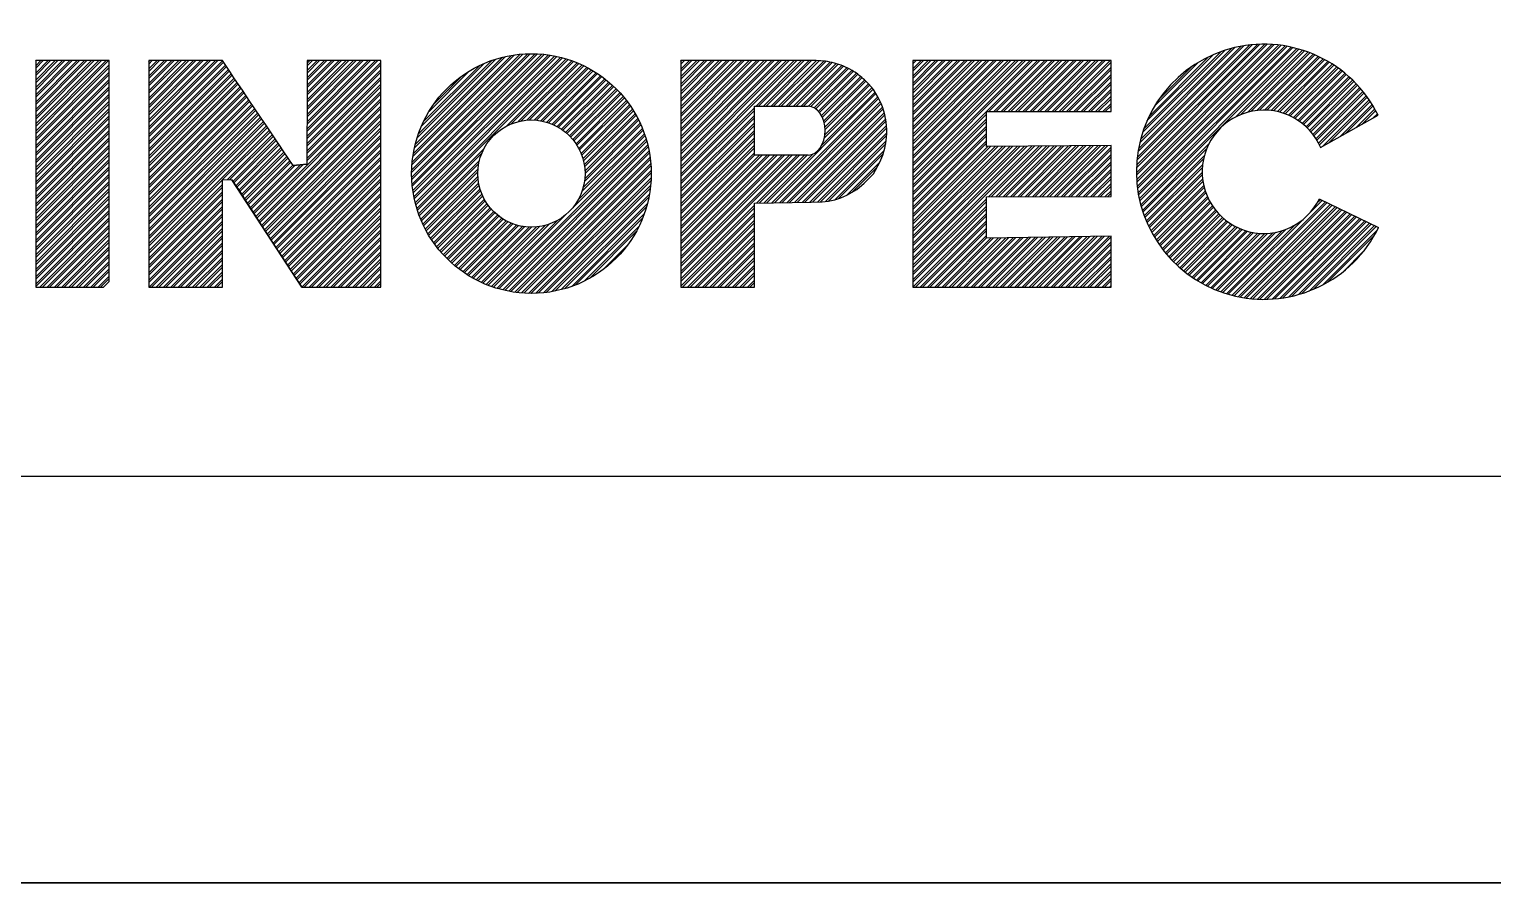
# Model space of a CAD drawing. Extents: x 0 to 594, y 0 to 420.
# Drawn here: x 463.87 to 490.88, y 0 to 15.74 of the extents above; entities that cross this region are included whole.
import ezdxf

# ---------------------------------------------------------------- set-up
doc = ezdxf.new("R2010")
doc.units = 0
doc.header["$MEASUREMENT"] = 0
doc.linetypes.add('BORDER_2012_SLN$0$8001.Solid', pattern=[0])
doc.layers.add('BORDER_2012_SLN$0$Level_1', color=7, linetype='BORDER_2012_SLN$0$8001.Solid', lineweight=25)
doc.layers.add('BORDER_2012_SLN$0$Level_18', color=7, linetype='BORDER_2012_SLN$0$8001.Solid', lineweight=25)
doc.layers.add('GT_1', color=7, linetype='Continuous')

# ---------------------------------------------------------------- blocks, each defined once
blk = doc.blocks.new('BORDER_2012_SLN')
at = {"lineweight": -3}
for p, q in [((484.306, 13.097), (486.677, 15.468)), ((484.307, 13.053), (486.721, 15.467)), ((484.307, 13.187), (486.586, 15.467)), ((484.309, 13.234), (486.54, 15.465)), ((484.311, 12.967), (486.806, 15.463)), ((484.314, 12.925), (486.848, 15.46)), ((484.316, 13.33), (486.443, 15.458)), ((484.321, 13.38), (486.393, 15.453)), ((484.322, 12.844), (486.93, 15.452)), ((484.326, 12.804), (486.97, 15.447)), ((484.335, 13.484), (486.29, 15.438)), ((484.338, 12.726), (487.047, 15.435)), ((484.344, 13.538), (486.236, 15.429)), ((484.345, 12.688), (487.085, 15.429)), ((484.36, 12.614), (487.16, 15.414)), ((484.368, 13.651), (486.123, 15.406)), ((484.368, 12.577), (487.196, 15.405)), ((463.993, 13.818), (465.34, 15.165)), ((463.993, 13.952), (465.205, 15.165)), ((463.993, 14.086), (465.071, 15.165)), ((463.993, 14.221), (464.937, 15.165)), ((463.993, 14.355), (464.803, 15.165)), ((463.993, 14.489), (464.668, 15.165)), ((463.993, 14.623), (464.534, 15.165)), ((463.993, 14.758), (464.4, 15.165)), ((463.993, 14.892), (464.266, 15.165)), ((463.993, 15.026), (464.131, 15.165)), ((463.993, 15.16), (463.997, 15.165)), ((463.993, 13.863), (465.295, 15.165)), ((463.993, 13.997), (465.161, 15.165)), ((463.993, 14.131), (465.026, 15.165)), ((463.993, 14.265), (464.892, 15.165)), ((463.993, 14.4), (464.758, 15.165)), ((463.993, 14.534), (464.624, 15.165)), ((463.993, 14.668), (464.489, 15.165)), ((463.993, 14.802), (464.355, 15.165)), ((463.993, 14.937), (464.221, 15.165)), ((463.993, 15.071), (464.087, 15.165)), ((466.082, 13.893), (467.354, 15.165)), ((466.082, 14.027), (467.219, 15.165)), ((466.082, 14.161), (467.085, 15.165)), ((466.082, 14.296), (466.951, 15.165)), ((466.082, 14.43), (466.817, 15.165)), ((466.082, 14.564), (466.682, 15.165)), ((466.082, 14.698), (466.548, 15.165)), ((466.082, 14.833), (466.414, 15.165)), ((466.082, 14.967), (466.28, 15.165)), ((466.082, 15.101), (466.145, 15.165)), ((466.082, 13.938), (467.309, 15.165)), ((466.082, 14.072), (467.175, 15.165)), ((466.082, 14.206), (467.04, 15.165)), ((466.082, 14.34), (466.906, 15.165)), ((466.082, 14.475), (466.772, 15.165)), ((466.082, 14.609), (466.638, 15.165)), ((466.082, 14.743), (466.503, 15.165)), ((466.082, 14.877), (466.369, 15.165)), ((466.082, 15.012), (466.235, 15.165)), ((466.082, 15.146), (466.1, 15.165)), ((466.082, 13.803), (467.441, 15.163)), ((466.082, 13.759), (467.459, 15.136)), ((469, 13.857), (470.307, 15.165)), ((469, 13.902), (470.263, 15.165)), ((469, 13.767), (470.364, 15.132)), ((469.001, 13.992), (470.173, 15.165)), ((469.001, 14.127), (470.039, 15.165)), ((469.001, 14.037), (470.128, 15.165)), ((469.001, 14.172), (469.994, 15.165)), ((469.002, 14.262), (469.905, 15.165)), ((469.002, 14.397), (469.77, 15.165)), ((469.002, 14.307), (469.86, 15.165)), ((469.003, 14.532), (469.636, 15.165)), ((469.003, 14.442), (469.726, 15.165)), ((469.003, 14.577), (469.591, 15.165)), ((469.004, 14.667), (469.502, 15.165)), ((469.004, 14.802), (469.368, 15.165)), ((469.004, 14.712), (469.457, 15.165)), ((469.005, 14.937), (469.233, 15.165)), ((469.005, 14.847), (469.323, 15.165)), ((469.005, 14.982), (469.188, 15.165)), ((469.006, 15.071), (469.099, 15.165)), ((469.006, 15.116), (469.054, 15.165)), ((470.931, 13.103), (473.121, 15.293)), ((470.932, 13.015), (473.209, 15.292)), ((470.932, 13.149), (473.075, 15.292)), ((470.934, 12.972), (473.252, 15.29)), ((470.937, 13.243), (472.981, 15.287)), ((470.94, 12.888), (473.336, 15.285)), ((470.941, 13.292), (472.932, 15.283)), ((470.944, 12.847), (473.377, 15.281)), ((470.953, 13.394), (472.83, 15.271)), ((470.954, 12.768), (473.456, 15.271)), ((470.96, 12.729), (473.495, 15.265)), ((470.961, 13.447), (472.777, 15.263)), ((470.973, 12.653), (473.571, 15.251)), ((470.981, 12.616), (473.608, 15.243)), ((470.983, 13.558), (472.666, 15.241)), ((470.996, 13.616), (472.608, 15.228)), ((470.998, 12.543), (473.681, 15.226)), ((471.007, 12.508), (473.716, 15.217)), ((471.027, 12.438), (473.786, 15.197)), ((471.031, 13.741), (472.484, 15.193)), ((471.038, 12.404), (473.82, 15.187)), ((471.053, 13.807), (472.417, 15.171)), ((472.679, 13.956), (473.887, 15.164)), ((472.764, 13.996), (473.919, 15.152)), ((472.898, 14.041), (473.984, 15.127)), ((475.9, 13.028), (478.037, 15.165)), ((475.9, 13.166), (477.898, 15.165)), ((475.9, 13.304), (477.76, 15.165)), ((475.9, 13.442), (477.622, 15.165)), ((475.9, 13.58), (477.484, 15.165)), ((475.9, 13.074), (477.991, 15.165)), ((475.9, 13.212), (477.852, 15.165)), ((475.9, 13.35), (477.714, 15.165)), ((475.9, 13.488), (477.576, 15.165)), ((475.9, 13.626), (477.438, 15.165)), ((475.9, 13.718), (477.346, 15.165)), ((475.9, 13.857), (477.208, 15.165)), ((475.9, 13.995), (477.07, 15.165)), ((475.9, 14.133), (476.932, 15.165)), ((475.9, 14.271), (476.793, 15.165)), ((475.9, 14.409), (476.655, 15.165)), ((475.9, 14.547), (476.517, 15.165)), ((475.9, 14.685), (476.379, 15.165)), ((475.9, 13.765), (477.3, 15.165)), ((475.9, 13.903), (477.162, 15.165)), ((475.9, 14.041), (477.024, 15.165)), ((475.9, 14.179), (476.886, 15.165)), ((475.9, 14.317), (476.747, 15.165)), ((475.9, 14.455), (476.609, 15.165)), ((475.9, 14.593), (476.471, 15.165)), ((475.9, 14.824), (476.241, 15.165)), ((475.9, 14.962), (476.103, 15.165)), ((475.9, 15.1), (475.965, 15.165)), ((475.9, 14.731), (476.333, 15.165)), ((475.9, 14.87), (476.195, 15.165)), ((475.9, 15.008), (476.057, 15.165)), ((475.9, 15.146), (475.919, 15.165)), ((475.9, 15.163), (475.902, 15.165)), ((477.288, 14.324), (478.129, 15.165)), ((477.334, 14.324), (478.175, 15.165)), ((477.427, 14.324), (478.267, 15.165)), ((477.473, 14.324), (478.313, 15.165)), ((477.565, 14.324), (478.405, 15.165)), ((477.611, 14.324), (478.45, 15.164)), ((477.703, 14.324), (478.536, 15.157)), ((477.749, 14.324), (478.576, 15.152)), ((477.841, 14.324), (478.655, 15.139)), ((477.887, 14.324), (478.693, 15.13)), ((480.182, 12.956), (482.391, 15.165)), ((480.182, 13.09), (482.257, 15.165)), ((480.182, 13.224), (482.122, 15.165)), ((480.182, 13.359), (481.988, 15.165)), ((480.182, 13.493), (481.854, 15.165)), ((480.182, 13.627), (481.72, 15.165)), ((480.182, 13.762), (481.585, 15.165)), ((480.182, 13.896), (481.451, 15.165)), ((480.182, 13.001), (482.346, 15.165)), ((480.182, 13.135), (482.212, 15.165)), ((480.182, 13.269), (482.078, 15.165)), ((480.182, 13.403), (481.943, 15.165)), ((480.182, 13.538), (481.809, 15.165)), ((480.182, 13.672), (481.675, 15.165)), ((480.182, 13.806), (481.541, 15.165)), ((480.182, 13.941), (481.406, 15.165)), ((480.182, 14.03), (481.317, 15.165)), ((480.182, 14.164), (481.183, 15.165)), ((480.182, 14.299), (481.048, 15.165)), ((480.182, 14.433), (480.914, 15.165)), ((480.182, 14.567), (480.78, 15.165)), ((480.182, 14.701), (480.645, 15.165)), ((480.182, 14.836), (480.511, 15.165)), ((480.182, 14.97), (480.377, 15.165)), ((480.182, 15.104), (480.243, 15.165)), ((480.182, 14.075), (481.272, 15.165)), ((480.182, 14.209), (481.138, 15.165)), ((480.182, 14.343), (481.003, 15.165)), ((480.182, 14.478), (480.869, 15.165)), ((480.182, 14.612), (480.735, 15.165)), ((480.182, 14.746), (480.601, 15.165)), ((480.182, 14.88), (480.466, 15.165)), ((480.182, 15.015), (480.332, 15.165)), ((480.182, 15.149), (480.198, 15.165)), ((481.54, 14.225), (482.48, 15.165)), ((481.585, 14.225), (482.525, 15.165)), ((481.675, 14.225), (482.615, 15.165)), ((481.719, 14.225), (482.659, 15.165)), ((481.809, 14.225), (482.749, 15.165)), ((481.854, 14.225), (482.794, 15.165)), ((481.943, 14.225), (482.883, 15.165)), ((481.988, 14.225), (482.928, 15.165)), ((482.077, 14.225), (483.017, 15.165)), ((482.122, 14.225), (483.062, 15.165)), ((482.212, 14.225), (483.152, 15.165)), ((482.256, 14.225), (483.196, 15.165)), ((482.346, 14.225), (483.286, 15.165)), ((482.391, 14.225), (483.331, 15.165)), ((482.48, 14.225), (483.42, 15.165)), ((482.525, 14.225), (483.465, 15.165)), ((482.614, 14.225), (483.554, 15.165)), ((482.659, 14.225), (483.599, 15.165)), ((482.749, 14.225), (483.689, 15.165)), ((482.793, 14.225), (483.733, 15.165)), ((482.883, 14.225), (483.823, 15.165)), ((482.928, 14.225), (483.838, 15.135)), ((484.383, 13.71), (486.063, 15.391)), ((484.386, 12.506), (487.268, 15.387)), ((484.396, 12.471), (487.303, 15.378)), ((484.419, 13.837), (485.937, 15.354)), ((484.442, 13.905), (485.869, 15.331)), ((484.501, 14.052), (485.721, 15.273)), ((484.539, 14.135), (485.639, 15.235)), ((484.644, 14.33), (485.444, 15.13)), ((486.144, 14.129), (487.372, 15.357)), ((486.227, 14.167), (487.406, 15.346)), ((486.362, 14.213), (487.472, 15.323)), ((486.421, 14.227), (487.504, 15.31)), ((486.528, 14.245), (487.568, 15.285)), ((486.578, 14.25), (487.599, 15.271)), ((486.67, 14.252), (487.661, 15.244)), ((486.713, 14.251), (487.691, 15.229)), ((486.796, 14.244), (487.751, 15.199)), ((486.835, 14.239), (487.78, 15.183)), ((486.91, 14.224), (487.837, 15.151)), ((486.946, 14.215), (487.865, 15.135)), ((463.993, 13.728), (465.35, 15.086)), ((463.993, 13.683), (465.35, 15.041)), ((463.993, 13.594), (465.35, 14.952)), ((463.993, 13.549), (465.35, 14.907)), ((466.082, 13.669), (467.495, 15.082)), ((466.082, 13.624), (467.513, 15.056)), ((466.082, 13.535), (467.549, 15.002)), ((466.082, 13.49), (467.567, 14.976)), ((466.082, 13.4), (467.603, 14.922)), ((466.082, 13.356), (467.62, 14.895)), ((468.998, 13.498), (470.364, 14.863)), ((468.999, 13.722), (470.363, 15.086)), ((468.999, 13.633), (470.364, 14.997)), ((468.999, 13.588), (470.364, 14.953)), ((471.11, 13.953), (472.271, 15.114)), ((471.147, 14.035), (472.189, 15.077)), ((471.252, 14.23), (471.994, 14.972)), ((471.338, 14.36), (471.864, 14.886)), ((472.955, 14.054), (474.015, 15.113)), ((473.059, 14.068), (474.077, 15.086)), ((473.107, 14.071), (474.107, 15.071)), ((473.195, 14.07), (474.167, 15.041)), ((473.237, 14.067), (474.196, 15.026)), ((473.316, 14.056), (474.253, 14.993)), ((473.353, 14.048), (474.281, 14.977)), ((473.424, 14.03), (474.337, 14.942)), ((473.458, 14.019), (474.364, 14.925)), ((473.523, 13.995), (474.417, 14.888)), ((473.554, 13.981), (474.443, 14.87)), ((477.979, 14.324), (478.766, 15.111)), ((478.025, 14.324), (478.801, 15.1)), ((478.117, 14.324), (478.869, 15.076)), ((478.163, 14.324), (478.901, 15.063)), ((478.255, 14.324), (478.965, 15.034)), ((478.296, 14.319), (478.995, 15.019)), ((478.362, 14.293), (479.055, 14.986)), ((478.39, 14.275), (479.084, 14.969)), ((478.439, 14.232), (479.14, 14.933)), ((478.46, 14.207), (479.167, 14.914)), ((478.496, 14.151), (479.218, 14.873)), ((483.017, 14.225), (483.838, 15.045)), ((483.062, 14.225), (483.838, 15)), ((483.151, 14.225), (483.838, 14.911)), ((483.196, 14.225), (483.838, 14.866)), ((484.726, 14.457), (485.317, 15.047)), ((487.015, 14.195), (487.921, 15.101)), ((487.049, 14.184), (487.948, 15.083)), ((487.113, 14.158), (488.002, 15.047)), ((487.143, 14.144), (488.028, 15.028)), ((487.203, 14.114), (488.079, 14.99)), ((487.231, 14.098), (488.105, 14.971)), ((487.287, 14.064), (488.154, 14.931)), ((487.313, 14.045), (488.179, 14.911)), ((487.364, 14.007), (488.227, 14.869)), ((463.993, 13.46), (465.35, 14.818)), ((463.993, 13.415), (465.35, 14.773)), ((463.993, 13.325), (465.35, 14.683)), ((463.993, 13.281), (465.35, 14.639)), ((466.082, 13.266), (467.656, 14.841)), ((466.082, 13.221), (467.674, 14.814)), ((466.082, 13.132), (467.711, 14.761)), ((466.082, 13.087), (467.73, 14.735)), ((466.082, 12.998), (467.766, 14.682)), ((466.082, 12.953), (467.784, 14.655)), ((466.082, 12.863), (467.82, 14.602)), ((468.056, 12.287), (470.364, 14.595)), ((468.997, 13.318), (470.364, 14.684)), ((468.998, 13.453), (470.364, 14.819)), ((468.998, 13.363), (470.364, 14.729)), ((473.614, 13.951), (474.494, 14.831)), ((473.643, 13.935), (474.519, 14.812)), ((473.697, 13.9), (474.568, 14.771)), ((473.724, 13.882), (474.592, 14.751)), ((473.774, 13.843), (474.64, 14.708)), ((473.798, 13.822), (474.663, 14.687)), ((473.844, 13.779), (474.708, 14.643)), ((473.866, 13.756), (474.73, 14.62)), ((478.498, 13.6), (479.483, 14.586)), ((478.511, 14.12), (479.242, 14.851)), ((478.536, 14.053), (479.293, 14.81)), ((478.546, 14.017), (479.315, 14.786)), ((478.549, 13.744), (479.448, 14.642)), ((478.558, 13.799), (479.426, 14.666)), ((478.559, 13.938), (479.36, 14.739)), ((478.562, 13.895), (479.382, 14.714)), ((483.286, 14.225), (483.838, 14.777)), ((483.33, 14.225), (483.838, 14.732)), ((483.42, 14.225), (483.838, 14.642)), ((483.465, 14.225), (483.838, 14.598)), ((487.389, 13.987), (488.25, 14.848)), ((487.437, 13.945), (488.296, 14.805)), ((487.459, 13.923), (488.319, 14.782)), ((487.503, 13.877), (488.363, 14.737)), ((487.524, 13.853), (488.385, 14.714)), ((487.564, 13.804), (488.427, 14.667)), ((487.583, 13.778), (488.448, 14.643)), ((487.619, 13.725), (488.488, 14.594)), ((463.993, 13.191), (465.35, 14.549)), ((463.993, 13.146), (465.35, 14.504)), ((463.993, 13.057), (465.35, 14.415)), ((463.993, 13.012), (465.35, 14.37)), ((466.082, 12.819), (467.838, 14.575)), ((466.082, 12.729), (467.874, 14.522)), ((466.082, 12.684), (467.892, 14.495)), ((466.082, 12.595), (467.928, 14.441)), ((466.082, 12.55), (467.946, 14.415)), ((466.082, 12.461), (467.982, 14.361)), ((466.082, 12.416), (468, 14.335)), ((468.074, 12.26), (470.364, 14.55)), ((468.109, 12.206), (470.364, 14.461)), ((468.127, 12.179), (470.364, 14.416)), ((468.162, 12.125), (470.364, 14.326)), ((473.908, 13.708), (474.774, 14.574)), ((473.927, 13.683), (474.795, 14.55)), ((473.965, 13.631), (474.836, 14.502)), ((473.982, 13.603), (474.857, 14.478)), ((474.015, 13.547), (474.896, 14.428)), ((474.03, 13.517), (474.915, 14.402)), ((474.058, 13.455), (474.953, 14.35)), ((474.07, 13.423), (474.971, 14.324)), ((477.484, 12.54), (479.5, 14.556)), ((477.578, 12.542), (479.534, 14.498)), ((477.625, 12.543), (479.55, 14.468)), ((477.718, 12.544), (479.58, 14.406)), ((477.765, 12.545), (479.595, 14.375)), ((483.554, 14.225), (483.838, 14.508)), ((483.599, 14.225), (483.838, 14.463)), ((483.689, 14.225), (483.838, 14.374)), ((483.733, 14.225), (483.838, 14.329)), ((487.636, 13.697), (488.508, 14.569)), ((487.668, 13.64), (488.547, 14.518)), ((487.683, 13.61), (488.566, 14.493)), ((487.755, 13.592), (488.603, 14.44)), ((487.856, 13.649), (488.621, 14.413)), ((488.059, 13.762), (488.656, 14.359)), ((488.16, 13.818), (488.673, 14.331)), ((463.993, 12.923), (465.35, 14.28)), ((463.993, 12.878), (465.35, 14.236)), ((463.993, 12.788), (465.35, 14.146)), ((463.993, 12.744), (465.35, 14.101)), ((466.082, 12.326), (468.036, 14.281)), ((466.082, 12.282), (468.054, 14.254)), ((466.082, 12.192), (468.091, 14.201)), ((466.082, 12.147), (468.109, 14.174)), ((466.082, 12.058), (468.145, 14.121)), ((466.082, 12.013), (468.163, 14.094)), ((468.18, 12.097), (470.364, 14.282)), ((468.215, 12.043), (470.364, 14.192)), ((468.233, 12.016), (470.364, 14.147)), ((468.268, 11.962), (470.364, 14.058)), ((474.092, 13.355), (475.007, 14.27)), ((474.102, 13.32), (475.024, 14.242)), ((474.117, 13.246), (475.057, 14.186)), ((474.123, 13.207), (475.073, 14.158)), ((474.13, 13.124), (475.105, 14.099)), ((474.131, 13.081), (475.12, 14.07)), ((475.9, 12.936), (477.258, 14.294)), ((475.9, 12.89), (477.258, 14.248)), ((475.9, 12.798), (477.258, 14.155)), ((475.9, 12.752), (477.258, 14.109)), ((477.859, 12.546), (479.621, 14.309)), ((477.905, 12.547), (479.633, 14.275)), ((477.999, 12.549), (479.654, 14.204)), ((478.046, 12.549), (479.664, 14.167)), ((478.139, 12.551), (479.68, 14.091)), ((478.186, 12.552), (479.686, 14.052)), ((480.182, 12.866), (481.54, 14.224)), ((480.182, 12.822), (481.54, 14.18)), ((480.182, 12.732), (481.54, 14.09)), ((480.182, 12.687), (481.54, 14.045)), ((483.823, 14.225), (483.838, 14.24)), ((488.363, 13.931), (488.706, 14.275)), ((488.464, 13.988), (488.722, 14.246)), ((488.667, 14.101), (488.753, 14.187)), ((463.993, 12.654), (465.35, 14.012)), ((463.993, 12.609), (465.35, 13.967)), ((463.993, 12.52), (465.35, 13.878)), ((463.993, 12.475), (465.35, 13.833)), ((466.082, 11.924), (468.199, 14.041)), ((466.082, 11.879), (468.217, 14.014)), ((466.082, 11.789), (468.253, 13.961)), ((466.082, 11.745), (468.271, 13.934)), ((466.082, 11.655), (468.307, 13.881)), ((467.443, 12.971), (468.325, 13.854)), ((467.529, 12.968), (468.361, 13.8)), ((468.286, 11.935), (470.364, 14.013)), ((468.321, 11.88), (470.364, 13.924)), ((468.339, 11.853), (470.364, 13.879)), ((468.374, 11.799), (470.364, 13.789)), ((473.898, 12.445), (475.238, 13.785)), ((474.001, 12.593), (475.226, 13.818)), ((474.076, 12.757), (475.202, 13.884)), ((474.096, 12.822), (475.19, 13.916)), ((474.12, 12.935), (475.163, 13.978)), ((474.126, 12.986), (475.149, 14.009)), ((475.9, 12.66), (477.258, 14.017)), ((475.9, 12.613), (477.258, 13.971)), ((475.9, 12.521), (477.258, 13.879)), ((475.9, 12.475), (477.258, 13.833)), ((478.28, 12.553), (479.696, 13.969)), ((478.327, 12.554), (479.699, 13.926)), ((478.421, 12.556), (479.701, 13.836)), ((478.468, 12.557), (479.699, 13.788)), ((480.182, 12.598), (481.54, 13.956)), ((480.182, 12.553), (481.54, 13.911)), ((480.182, 12.464), (481.54, 13.821)), ((480.182, 12.419), (481.54, 13.777)), ((463.993, 12.386), (465.35, 13.743)), ((463.993, 12.341), (465.35, 13.699)), ((463.993, 12.251), (465.35, 13.609)), ((463.993, 12.207), (465.35, 13.564)), ((467.572, 12.967), (468.379, 13.774)), ((467.633, 12.938), (468.415, 13.72)), ((467.651, 12.911), (468.433, 13.694)), ((467.686, 12.857), (468.469, 13.64)), ((467.705, 12.831), (468.487, 13.613)), ((467.742, 12.778), (468.524, 13.56)), ((467.76, 12.751), (468.542, 13.533)), ((468.391, 11.772), (470.364, 13.745)), ((468.427, 11.718), (470.364, 13.655)), ((468.444, 11.691), (470.364, 13.61)), ((468.48, 11.636), (470.364, 13.521)), ((471.06, 12.337), (472.268, 13.545)), ((472.507, 10.965), (475.259, 13.717)), ((472.542, 10.955), (475.27, 13.682)), ((472.613, 10.936), (475.288, 13.612)), ((472.649, 10.927), (475.297, 13.575)), ((475.9, 12.383), (477.258, 13.741)), ((475.9, 12.337), (477.258, 13.695)), ((475.9, 12.245), (477.258, 13.603)), ((475.9, 12.199), (477.258, 13.557)), ((478.568, 12.565), (479.69, 13.687)), ((478.622, 12.573), (479.681, 13.632)), ((478.741, 12.6), (479.655, 13.514)), ((480.182, 12.329), (481.54, 13.687)), ((480.182, 12.285), (481.54, 13.642)), ((480.182, 11.345), (482.424, 13.586)), ((480.182, 11.39), (482.379, 13.586)), ((480.182, 11.479), (482.288, 13.585)), ((480.182, 11.524), (482.243, 13.585)), ((480.182, 11.613), (482.153, 13.584)), ((480.182, 11.658), (482.108, 13.584)), ((480.182, 11.748), (482.017, 13.583)), ((480.182, 11.792), (481.972, 13.583)), ((480.182, 11.882), (481.882, 13.582)), ((480.182, 11.927), (481.837, 13.582)), ((480.182, 12.016), (481.747, 13.581)), ((480.182, 12.15), (481.611, 13.58)), ((480.182, 12.061), (481.702, 13.58)), ((480.182, 12.195), (481.566, 13.579)), ((481.579, 12.652), (482.514, 13.587)), ((481.624, 12.653), (482.559, 13.587)), ((481.714, 12.653), (482.649, 13.588)), ((481.759, 12.653), (482.694, 13.589)), ((481.848, 12.653), (482.785, 13.589)), ((481.893, 12.653), (482.83, 13.59)), ((481.983, 12.653), (482.92, 13.59)), ((482.028, 12.654), (482.965, 13.591)), ((482.118, 12.654), (483.055, 13.592)), ((482.162, 12.654), (483.101, 13.592)), ((482.252, 12.654), (483.191, 13.593)), ((482.297, 12.654), (483.236, 13.593)), ((482.387, 12.654), (483.326, 13.594)), ((482.432, 12.655), (483.371, 13.594)), ((482.521, 12.655), (483.462, 13.595)), ((482.566, 12.655), (483.507, 13.595)), ((482.656, 12.655), (483.597, 13.596)), ((482.701, 12.655), (483.642, 13.596)), ((482.791, 12.655), (483.732, 13.597)), ((482.835, 12.656), (483.777, 13.598)), ((482.925, 12.656), (483.838, 13.568)), ((482.97, 12.656), (483.838, 13.524)), ((484.417, 12.402), (485.644, 13.629)), ((484.428, 12.368), (485.606, 13.547)), ((463.993, 12.117), (465.35, 13.475)), ((463.993, 12.072), (465.35, 13.43)), ((463.993, 11.983), (465.35, 13.341)), ((463.993, 11.938), (465.35, 13.296)), ((467.794, 12.696), (468.578, 13.48)), ((467.812, 12.669), (468.596, 13.453)), ((467.846, 12.614), (468.632, 13.4)), ((467.863, 12.587), (468.65, 13.373)), ((467.898, 12.532), (468.686, 13.32)), ((467.915, 12.504), (468.704, 13.293)), ((467.951, 12.45), (468.74, 13.239)), ((467.968, 12.423), (468.782, 13.236)), ((468.004, 12.369), (468.88, 13.246)), ((468.021, 12.342), (468.93, 13.25)), ((468.497, 11.609), (470.364, 13.476)), ((468.532, 11.555), (470.364, 13.386)), ((468.55, 11.528), (470.363, 13.341)), ((468.585, 11.474), (470.362, 13.251)), ((471.072, 12.305), (472.228, 13.46)), ((471.098, 12.24), (472.184, 13.326)), ((471.111, 12.209), (472.171, 13.269)), ((472.723, 10.912), (475.312, 13.502)), ((472.76, 10.905), (475.319, 13.464)), ((472.838, 10.893), (475.332, 13.386)), ((472.877, 10.887), (475.337, 13.347)), ((472.959, 10.879), (475.345, 13.266)), ((475.9, 12.107), (477.258, 13.465)), ((475.9, 11.232), (478.09, 13.423)), ((475.9, 11.37), (477.952, 13.423)), ((475.9, 11.508), (477.814, 13.423)), ((475.9, 11.647), (477.676, 13.423)), ((475.9, 11.278), (478.044, 13.423)), ((475.9, 11.416), (477.906, 13.423)), ((475.9, 11.554), (477.768, 13.423)), ((475.9, 11.693), (477.63, 13.423)), ((475.9, 11.785), (477.538, 13.423)), ((475.9, 11.923), (477.4, 13.423)), ((475.9, 12.061), (477.261, 13.423)), ((475.9, 11.831), (477.492, 13.423)), ((475.9, 11.969), (477.354, 13.423)), ((477.297, 12.537), (478.182, 13.423)), ((477.344, 12.538), (478.228, 13.423)), ((477.437, 12.54), (478.341, 13.443)), ((478.807, 12.62), (479.635, 13.448)), ((478.962, 12.683), (479.573, 13.294)), ((483.06, 12.656), (483.838, 13.434)), ((483.105, 12.656), (483.838, 13.389)), ((483.194, 12.656), (483.838, 13.3)), ((483.239, 12.657), (483.838, 13.255)), ((484.451, 12.302), (485.56, 13.411)), ((484.463, 12.269), (485.546, 13.352)), ((484.489, 12.205), (485.529, 13.245)), ((463.993, 11.849), (465.35, 13.206)), ((463.993, 11.804), (465.35, 13.162)), ((463.993, 11.714), (465.35, 13.072)), ((463.993, 11.67), (465.35, 13.027)), ((466.082, 11.61), (467.439, 12.968)), ((468.603, 11.446), (470.363, 13.207)), ((468.638, 11.392), (470.364, 13.118)), ((468.656, 11.365), (470.364, 13.073)), ((468.691, 11.311), (470.364, 12.984)), ((471.139, 12.147), (472.156, 13.165)), ((471.153, 12.117), (472.154, 13.117)), ((471.183, 12.057), (472.154, 13.029)), ((471.199, 12.028), (472.158, 12.987)), ((473, 10.876), (475.348, 13.224)), ((473.086, 10.872), (475.352, 13.138)), ((473.13, 10.872), (475.353, 13.094)), ((473.221, 10.873), (475.351, 13.003)), ((479.069, 12.744), (479.516, 13.191)), ((483.329, 12.657), (483.838, 13.166)), ((483.374, 12.657), (483.838, 13.121)), ((483.463, 12.657), (483.838, 13.031)), ((483.508, 12.657), (483.838, 12.987)), ((484.502, 12.174), (485.524, 13.196)), ((484.53, 12.112), (485.521, 13.104)), ((484.545, 12.082), (485.522, 13.06)), ((484.575, 12.023), (485.529, 12.978)), ((463.993, 11.58), (465.35, 12.938)), ((463.993, 11.535), (465.35, 12.893)), ((463.993, 11.446), (465.35, 12.804)), ((463.993, 11.401), (465.35, 12.759)), ((466.082, 11.521), (467.439, 12.879)), ((466.082, 11.476), (467.439, 12.834)), ((466.082, 11.387), (467.439, 12.744)), ((466.082, 11.342), (467.439, 12.7)), ((468.709, 11.284), (470.364, 12.939)), ((468.744, 11.229), (470.364, 12.849)), ((468.762, 11.202), (470.364, 12.805)), ((468.797, 11.148), (470.364, 12.715)), ((471.231, 11.971), (472.168, 12.908)), ((471.247, 11.943), (472.176, 12.871)), ((471.282, 11.888), (472.194, 12.8)), ((471.299, 11.86), (472.205, 12.766)), ((471.336, 11.807), (472.229, 12.701)), ((473.268, 10.875), (475.349, 12.956)), ((473.365, 10.883), (475.341, 12.859)), ((473.416, 10.889), (475.336, 12.809)), ((473.521, 10.904), (475.32, 12.703)), ((483.598, 12.657), (483.838, 12.897)), ((483.643, 12.658), (483.838, 12.852)), ((483.733, 12.658), (483.838, 12.763)), ((483.778, 12.658), (483.838, 12.718)), ((484.59, 11.994), (485.535, 12.938)), ((484.622, 11.936), (485.549, 12.863)), ((484.639, 11.908), (485.558, 12.827)), ((484.673, 11.853), (485.578, 12.758)), ((484.691, 11.825), (485.59, 12.725)), ((463.993, 11.312), (465.35, 12.669)), ((463.993, 11.267), (465.35, 12.625)), ((463.993, 11.177), (465.35, 12.535)), ((463.993, 11.133), (465.35, 12.49)), ((466.082, 11.252), (467.439, 12.61)), ((466.082, 11.208), (467.439, 12.565)), ((466.082, 11.118), (467.439, 12.476)), ((466.082, 11.073), (467.439, 12.431)), ((468.815, 11.121), (470.364, 12.67)), ((468.85, 11.067), (470.364, 12.581)), ((468.867, 11.04), (470.364, 12.536)), ((468.904, 10.987), (470.364, 12.447)), ((471.354, 11.781), (472.243, 12.67)), ((471.393, 11.73), (472.273, 12.61)), ((471.413, 11.705), (472.289, 12.582)), ((471.453, 11.656), (472.324, 12.527)), ((471.474, 11.632), (472.342, 12.501)), ((471.516, 11.585), (472.381, 12.45)), ((471.537, 11.561), (472.402, 12.426)), ((473.576, 10.915), (475.31, 12.648)), ((473.692, 10.941), (475.283, 12.532)), ((473.753, 10.958), (475.266, 12.471)), ((475.9, 11.14), (477.258, 12.498)), ((475.9, 11.094), (477.258, 12.452)), ((480.182, 11.255), (481.54, 12.613)), ((480.182, 11.211), (481.54, 12.568)), ((480.182, 11.121), (481.54, 12.479)), ((480.182, 11.076), (481.54, 12.434)), ((484.727, 11.772), (485.616, 12.661)), ((484.745, 11.746), (485.629, 12.63)), ((484.783, 11.694), (485.66, 12.571)), ((484.803, 11.669), (485.676, 12.542)), ((484.842, 11.619), (485.71, 12.487)), ((484.863, 11.595), (485.728, 12.46)), ((486.003, 10.855), (487.738, 12.59)), ((486.073, 10.836), (487.798, 12.561)), ((486.109, 10.827), (487.828, 12.546)), ((486.182, 10.811), (487.888, 12.517)), ((486.219, 10.803), (487.918, 12.502)), ((486.296, 10.79), (487.978, 12.473)), ((486.335, 10.784), (488.009, 12.458)), ((486.414, 10.775), (488.069, 12.429)), ((487.638, 12.535), (487.707, 12.605)), ((463.993, 11.043), (465.35, 12.401)), ((463.993, 10.998), (465.35, 12.356)), ((464.071, 10.987), (465.35, 12.267)), ((464.116, 10.987), (465.35, 12.222)), ((466.085, 10.987), (467.439, 12.342)), ((466.129, 10.987), (467.439, 12.297)), ((466.219, 10.987), (467.439, 12.207)), ((466.264, 10.987), (467.439, 12.163)), ((468.949, 10.987), (470.364, 12.402)), ((469.038, 10.987), (470.364, 12.312)), ((469.083, 10.987), (470.364, 12.268)), ((469.173, 10.987), (470.364, 12.178)), ((471.582, 11.516), (472.446, 12.38)), ((471.604, 11.494), (472.468, 12.358)), ((471.65, 11.451), (472.516, 12.317)), ((471.674, 11.429), (472.541, 12.297)), ((471.722, 11.388), (472.593, 12.259)), ((471.746, 11.368), (472.621, 12.242)), ((471.796, 11.328), (472.678, 12.209)), ((471.822, 11.309), (472.707, 12.194)), ((471.874, 11.271), (472.769, 12.166)), ((471.9, 11.253), (472.801, 12.154)), ((472.406, 10.998), (473.631, 12.223)), ((472.439, 10.986), (473.779, 12.326)), ((473.885, 11), (475.224, 12.339)), ((473.957, 11.028), (475.197, 12.267)), ((475.9, 11.002), (477.258, 12.36)), ((475.931, 10.987), (477.258, 12.314)), ((476.023, 10.987), (477.258, 12.222)), ((476.069, 10.987), (477.258, 12.176)), ((480.182, 10.987), (481.54, 12.345)), ((480.227, 10.987), (481.54, 12.3)), ((480.316, 10.987), (481.54, 12.21)), ((480.361, 10.987), (481.54, 12.166)), ((484.904, 11.547), (485.766, 12.409)), ((484.926, 11.523), (485.786, 12.384)), ((484.969, 11.477), (485.829, 12.337)), ((484.991, 11.455), (485.85, 12.314)), ((485.036, 11.411), (485.896, 12.27)), ((485.06, 11.389), (485.92, 12.249)), ((485.107, 11.346), (485.97, 12.209)), ((485.131, 11.326), (485.995, 12.19)), ((485.179, 11.285), (486.049, 12.154)), ((486.455, 10.771), (488.099, 12.414)), ((486.539, 10.765), (488.159, 12.385)), ((486.582, 10.763), (488.189, 12.37)), ((486.67, 10.762), (488.249, 12.341)), ((486.716, 10.762), (488.28, 12.326)), ((486.809, 10.767), (488.34, 12.297)), ((486.858, 10.77), (488.37, 12.283)), ((486.958, 10.781), (488.43, 12.253)), ((487.01, 10.788), (488.46, 12.239)), ((487.118, 10.807), (488.52, 12.209)), ((487.175, 10.819), (488.551, 12.195)), ((487.295, 10.849), (488.611, 12.165)), ((464.205, 10.987), (465.35, 12.132)), ((464.25, 10.987), (465.35, 12.088)), ((464.339, 10.987), (465.35, 11.998)), ((464.384, 10.987), (465.35, 11.953)), ((466.353, 10.987), (467.439, 12.073)), ((466.398, 10.987), (467.439, 12.028)), ((466.487, 10.987), (467.439, 11.939)), ((466.532, 10.987), (467.439, 11.894)), ((469.217, 10.987), (470.364, 12.133)), ((469.307, 10.987), (470.364, 12.044)), ((469.352, 10.987), (470.364, 11.999)), ((469.441, 10.987), (470.364, 11.91)), ((471.954, 11.218), (472.869, 12.132)), ((471.982, 11.2), (472.904, 12.123)), ((472.038, 11.167), (472.978, 12.107)), ((472.067, 11.151), (473.017, 12.101)), ((472.125, 11.119), (473.1, 12.094)), ((472.154, 11.104), (473.144, 12.093)), ((472.215, 11.075), (473.238, 12.098)), ((472.246, 11.061), (473.289, 12.104)), ((472.309, 11.035), (473.402, 12.128)), ((472.341, 11.022), (473.467, 12.149)), ((474.118, 11.099), (475.125, 12.106)), ((474.212, 11.148), (475.076, 12.012)), ((476.161, 10.987), (477.258, 12.084)), ((476.207, 10.987), (477.258, 12.037)), ((476.299, 10.987), (477.258, 11.945)), ((476.345, 10.987), (477.258, 11.899)), ((480.451, 10.987), (481.54, 12.076)), ((480.495, 10.987), (481.54, 12.031)), ((480.585, 10.987), (481.54, 11.942)), ((480.63, 10.987), (481.54, 11.897)), ((480.719, 10.987), (481.627, 11.895)), ((480.764, 10.987), (481.672, 11.895)), ((480.853, 10.987), (481.763, 11.897)), ((480.898, 10.987), (481.809, 11.897)), ((480.988, 10.987), (481.899, 11.899)), ((481.032, 10.987), (481.945, 11.899)), ((481.122, 10.987), (482.036, 11.9)), ((481.167, 10.987), (482.081, 11.901)), ((481.256, 10.987), (482.172, 11.902)), ((481.301, 10.987), (482.217, 11.903)), ((481.39, 10.987), (482.308, 11.904)), ((481.435, 10.987), (482.354, 11.905)), ((481.525, 10.987), (482.444, 11.906)), ((481.569, 10.987), (482.49, 11.907)), ((481.659, 10.987), (482.581, 11.908)), ((481.704, 10.987), (482.626, 11.909)), ((481.793, 10.987), (482.717, 11.91)), ((481.838, 10.987), (482.762, 11.911)), ((481.928, 10.987), (482.853, 11.912)), ((481.972, 10.987), (482.899, 11.913)), ((482.062, 10.987), (482.989, 11.914)), ((482.107, 10.987), (483.035, 11.915)), ((482.196, 10.987), (483.126, 11.916)), ((482.241, 10.987), (483.171, 11.917)), ((482.33, 10.987), (483.262, 11.918)), ((482.375, 10.987), (483.307, 11.919)), ((482.465, 10.987), (483.398, 11.92)), ((482.509, 10.987), (483.444, 11.921)), ((482.599, 10.987), (483.534, 11.922)), ((482.644, 10.987), (483.58, 11.923)), ((482.733, 10.987), (483.671, 11.924)), ((482.778, 10.987), (483.716, 11.925)), ((482.867, 10.987), (483.807, 11.926)), ((482.912, 10.987), (483.838, 11.912)), ((485.204, 11.265), (486.076, 12.137)), ((485.255, 11.226), (486.134, 12.105)), ((485.281, 11.207), (486.164, 12.09)), ((485.333, 11.171), (486.226, 12.063)), ((485.36, 11.153), (486.258, 12.05)), ((485.415, 11.118), (486.324, 12.027)), ((485.443, 11.101), (486.359, 12.017)), ((485.499, 11.068), (486.431, 12)), ((485.528, 11.051), (486.469, 11.993)), ((485.586, 11.02), (486.548, 11.982)), ((485.616, 11.005), (486.59, 11.979)), ((485.677, 10.977), (486.677, 11.977)), ((485.707, 10.963), (486.724, 11.979)), ((485.77, 10.936), (486.823, 11.989)), ((485.802, 10.923), (486.877, 11.998)), ((485.867, 10.899), (486.997, 12.028)), ((485.901, 10.887), (487.065, 12.052)), ((485.968, 10.865), (487.239, 12.136)), ((487.358, 10.868), (488.641, 12.151)), ((487.495, 10.915), (488.701, 12.121)), ((487.57, 10.945), (488.731, 12.107)), ((487.738, 11.024), (488.75, 12.036)), ((487.836, 11.078), (488.696, 11.937)), ((464.474, 10.987), (465.35, 11.864)), ((464.518, 10.987), (465.35, 11.819)), ((464.608, 10.987), (465.35, 11.73)), ((464.653, 10.987), (465.35, 11.685)), ((466.622, 10.987), (467.439, 11.805)), ((466.666, 10.987), (467.439, 11.76)), ((466.756, 10.987), (467.439, 11.67)), ((466.801, 10.987), (467.439, 11.626)), ((469.486, 10.987), (470.364, 11.865)), ((469.575, 10.987), (470.364, 11.775)), ((469.62, 10.987), (470.364, 11.731)), ((469.71, 10.987), (470.364, 11.641)), ((474.464, 11.311), (474.913, 11.76)), ((476.437, 10.987), (477.258, 11.807)), ((476.483, 10.987), (477.258, 11.761)), ((476.575, 10.987), (477.258, 11.669)), ((476.621, 10.987), (477.258, 11.623)), ((483.002, 10.987), (483.838, 11.823)), ((483.046, 10.987), (483.838, 11.778)), ((483.136, 10.987), (483.838, 11.689)), ((483.181, 10.987), (483.838, 11.644)), ((488.114, 11.265), (488.508, 11.66)), ((464.742, 10.987), (465.35, 11.595)), ((464.787, 10.987), (465.35, 11.551)), ((464.876, 10.987), (465.35, 11.461)), ((464.921, 10.987), (465.35, 11.416)), ((466.89, 10.987), (467.439, 11.536)), ((466.935, 10.987), (467.439, 11.491)), ((467.025, 10.987), (467.439, 11.402)), ((467.069, 10.987), (467.439, 11.357)), ((469.754, 10.987), (470.364, 11.596)), ((469.844, 10.987), (470.364, 11.507)), ((469.889, 10.987), (470.364, 11.462)), ((469.978, 10.987), (470.364, 11.373)), ((476.713, 10.987), (477.258, 11.531)), ((476.759, 10.987), (477.258, 11.485)), ((476.851, 10.987), (477.258, 11.393)), ((476.898, 10.987), (477.258, 11.347)), ((483.27, 10.987), (483.838, 11.554)), ((483.315, 10.987), (483.838, 11.51)), ((483.404, 10.987), (483.838, 11.42)), ((483.449, 10.987), (483.838, 11.375)), ((465.011, 10.987), (465.35, 11.327)), ((465.055, 10.987), (465.35, 11.282)), ((465.145, 10.987), (465.35, 11.192)), ((465.19, 10.987), (465.35, 11.148)), ((467.159, 10.987), (467.439, 11.268)), ((467.204, 10.987), (467.439, 11.223)), ((467.293, 10.987), (467.439, 11.133)), ((467.338, 10.987), (467.439, 11.089)), ((470.023, 10.987), (470.364, 11.328)), ((470.113, 10.987), (470.364, 11.238)), ((470.157, 10.987), (470.364, 11.194)), ((470.247, 10.987), (470.364, 11.104)), ((476.99, 10.987), (477.258, 11.255)), ((477.036, 10.987), (477.258, 11.209)), ((477.128, 10.987), (477.258, 11.117)), ((483.539, 10.987), (483.838, 11.286)), ((483.583, 10.987), (483.838, 11.241)), ((483.673, 10.987), (483.838, 11.152)), ((483.718, 10.987), (483.838, 11.107)), ((467.427, 10.987), (467.439, 10.999)), ((470.292, 10.987), (470.364, 11.059)), ((477.174, 10.987), (477.258, 11.071)), ((483.807, 10.987), (483.838, 11.017))]:
    blk.add_line(p, q, dxfattribs=at)
at = {"linetype": 'BORDER_2012_SLN$0$8001.Solid', "lineweight": 25}
for p, q in [((477.258, 13.423), (477.258, 14.324)), ((487.704, 13.564), (488.768, 14.158)), ((468.744, 13.233), (468.997, 13.256)), ((468.902, 10.987), (467.616, 12.965)), ((487.682, 12.617), (488.775, 12.086))]:
    blk.add_line(p, q, dxfattribs=at)
at = {"linetype": 'BORDER_2012_SLN$0$8001.Solid', "lineweight": 25, "flags": 128}
for points in [[(463.993, 10.987), (465.246, 10.987), (465.35, 11.091), (465.35, 15.165), (463.993, 15.165)], [(466.082, 10.987), (467.439, 10.987), (467.439, 12.971), (467.616, 12.965), (467.688, 12.854), (467.753, 12.762), (467.907, 12.518), (467.956, 12.442), (468.118, 12.192), (468.166, 12.119), (468.223, 12.031), (468.29, 11.928), (468.433, 11.707), (468.497, 11.609), (468.639, 11.391), (468.693, 11.3), (468.842, 11.079), (468.902, 10.987), (470.364, 10.987), (470.364, 13.18), (470.362, 13.255), (470.364, 13.389), (470.364, 14.956), (470.363, 15.047), (470.364, 15.165), (469.006, 15.165), (469.004, 14.654), (469.003, 14.541), (469.003, 14.43), (469.002, 14.222), (469.001, 14.122), (469.001, 14.016), (469, 13.917), (469, 13.807), (468.999, 13.704), (468.999, 13.608), (468.998, 13.493), (468.998, 13.379), (468.997, 13.256), (468.744, 13.233), (468.574, 13.485), (468.494, 13.605), (468.438, 13.687), (468.363, 13.798), (468.25, 13.964), (468.157, 14.103), (468.026, 14.297), (467.948, 14.412), (467.807, 14.621), (467.736, 14.726), (467.648, 14.851), (467.589, 14.944), (467.439, 15.165), (466.082, 15.165)], [(480.182, 10.987), (483.838, 10.987), (483.838, 11.927), (481.54, 11.893), (481.54, 12.136), (481.54, 12.554), (481.54, 12.652), (483.838, 12.658), (483.838, 13.598), (481.54, 13.579), (481.54, 13.702), (481.54, 14.12), (481.54, 14.225), (483.838, 14.225), (483.838, 15.165), (480.182, 15.165)]]:
    blk.add_lwpolyline(points, close=True, dxfattribs=at)
blk.add_lwpolyline([(475.9, 15.165), (475.9, 10.987), (477.258, 10.987), (477.258, 12.537), (478.302, 12.554), (478.505, 12.558, 0.091861), (478.964, 12.684), (479.147, 12.789), (479.28, 12.905), (479.453, 13.078), (479.572, 13.292), (479.625, 13.42, 0.2131), (479.541, 14.486), (479.457, 14.631), (479.363, 14.736), (479.291, 14.812), (479.264, 14.83, 0.066763), (479.058, 14.984, 0.067896), (478.732, 15.12, 0.065021), (478.397, 15.165)], format="xyb", close=True, dxfattribs=at)
at = {"lineweight": -3, "flags": 128}
blk.add_lwpolyline([(478.247, 13.423), (478.247, 13.423), (477.258, 13.423), (477.258, 14.324), (478.247, 14.324)], dxfattribs=at)
at = {"linetype": 'BORDER_2012_SLN$0$8001.Solid', "lineweight": 25}
for radius in [2.211, 0.989]:
    blk.add_circle((473.142, 13.082), radius, dxfattribs=at)
for radius, start in [(2.353, 26.3088), (1.138, 22.7086)]:
    blk.add_arc((486.659, 13.115), radius, start, 334.0644, dxfattribs=at)
blk.add_ellipse((478.247, 13.874), major_axis=(0, 0.451), ratio=0.699878, start_param=3.141593, end_param=6.283185, dxfattribs=at)
at = {"layer": 'BORDER_2012_SLN$0$Level_1', "color": 7, "lineweight": -3}
blk.add_line((25.4, 7.5), (588.6, 7.5), dxfattribs=at)
at = {"layer": 'BORDER_2012_SLN$0$Level_18', "color": 7, "lineweight": -3, "flags": 128}
blk.add_lwpolyline([(0, 0), (0, 420), (594, 420), (594, 0)], close=True, dxfattribs=at)

msp = doc.modelspace()

# ---------------------------------------------------------------- linework, layer by layer
at = {"layer": 'GT_1', "flags": 128}
msp.add_lwpolyline([(0, 0), (594, 0), (594, 420), (0, 420), (0, 0)], dxfattribs=at)

# ---------------------------------------------------------------- block references
at = {"linetype": 'Continuous'}
msp.add_blockref('BORDER_2012_SLN', (0, 0), dxfattribs=at)

doc.saveas('drawing.dxf')
